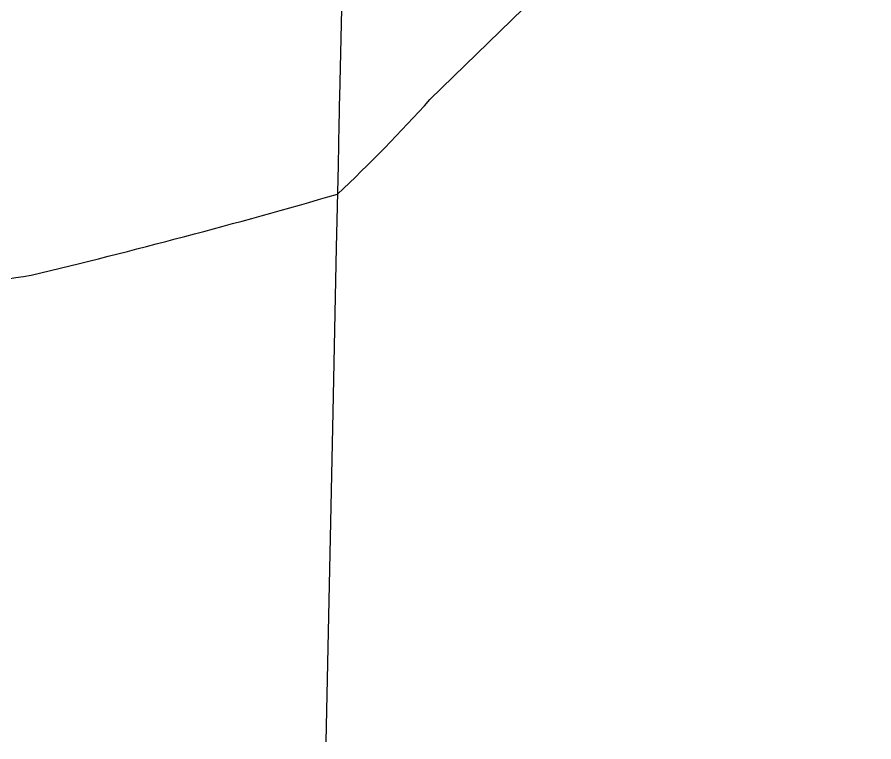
# Model space of a CAD drawing. Header units: millimetres. Extents: x 341926 to 344122, y 7366456 to 7369032.
# Drawn here: x 343748.6 to 343898.7, y 7366932.7 to 7367059.8 of the extents above; entities that cross this region are included whole.
import ezdxf

# ---------------------------------------------------------------- set-up
doc = ezdxf.new("R2010")
doc.units = ezdxf.units.MM
for name, color, linetype in [('ESTRADA DO MORRO GRANDE - 29_12_20 - V12', 7, 'Continuous'), ('RUA FELICE ROSSI - 29_12_20 - V13', 7, 'Continuous'), ('RUA ODAIR VIEIRA - 29_12_20 - V11', 7, 'Continuous')]:
    doc.layers.add(name, color=color, linetype=linetype)

msp = doc.modelspace()

# ---------------------------------------------------------------- linework, layer by layer
at = {"layer": 'ESTRADA DO MORRO GRANDE - 29_12_20 - V12'}
msp.add_lwpolyline([(343804.68, 7367028.72, 0.021846), (343820.89, 7367045.31), (343898.66, 7367120.96)], format="xyb", dxfattribs=at)
at = {"layer": 'RUA FELICE ROSSI - 29_12_20 - V13'}
msp.add_lwpolyline([(343805.56, 7367068.92), (343805.04, 7367045.77), (343805.01, 7367044.32), (343805.01, 7367044.14), (343805, 7367044.12), (343805, 7367044.11), (343805, 7367044.11), (343805, 7367044.11), (343805, 7367044.11), (343805, 7367044.11), (343805, 7367044.11), (343805, 7367044.08), (343805, 7367043.97), (343805, 7367043.74), (343804.98, 7367042.84), (343804.94, 7367041.03), (343804.79, 7367033.81), (343804.48, 7367019.37), (343803.88, 7366990.49), (343802.66, 7366932.72)], dxfattribs=at)
at = {"layer": 'RUA ODAIR VIEIRA - 29_12_20 - V11'}
msp.add_lwpolyline([(343707.44, 7367009.68, -0.02073), (343666.59, 7367007.44), (343707.44, 7367009.68, 0.021246), (343751.06, 7367014.51, 0.011274), (343804.68, 7367028.72)], format="xyb", dxfattribs=at)

doc.saveas('drawing.dxf')
